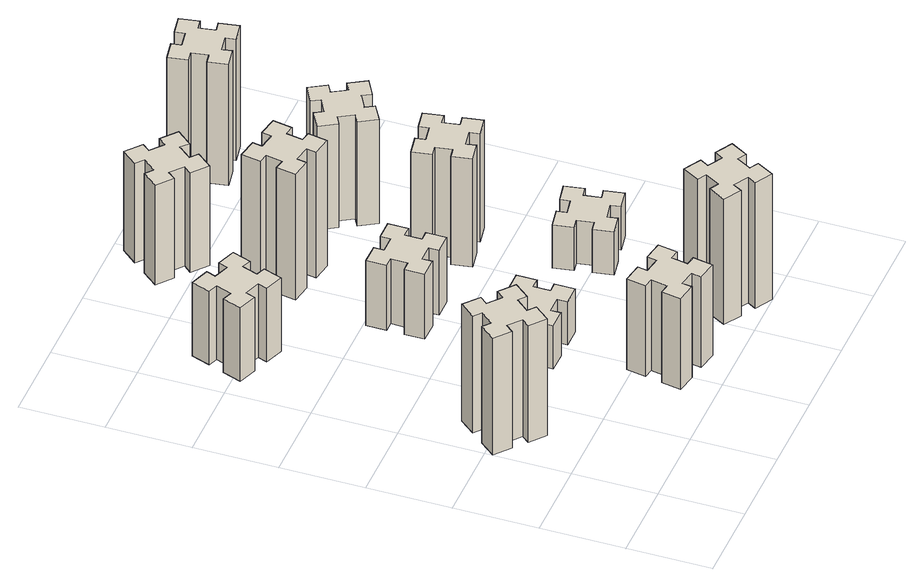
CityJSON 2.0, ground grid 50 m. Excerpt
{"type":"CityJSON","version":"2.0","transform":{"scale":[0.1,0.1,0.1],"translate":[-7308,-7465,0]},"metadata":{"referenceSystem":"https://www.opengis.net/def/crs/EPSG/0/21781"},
"CityObjects":{
"building1":{"type":"Building","attributes":{"class":"1000","function":"1000","usage":"1000","yearOfConstruction":2016,"roofType":"1000","measuredHeight":81,"storeysAboveGround":30,"storeysBelowGround":0},"geometry":[{"type":"Solid","lod":"1","boundaries":[[[[0,1,2,3,4,5,6,7,8,9,10,11,12,13,14,15,16,17,18,19]],[[17,16,20,21]],[[16,15,22,20]],[[15,14,23,22]],[[14,13,24,23]],[[13,12,25,24]],[[12,11,26,25]],[[11,10,27,26]],[[10,9,28,27]],[[9,8,29,28]],[[8,7,30,29]],[[7,6,31,30]],[[6,5,32,31]],[[5,4,33,32]],[[4,3,34,33]],[[3,2,35,34]],[[2,1,36,35]],[[1,0,37,36]],[[0,19,38,37]],[[19,18,39,38]],[[18,17,21,39]],[[24,25,26,27,28,29,30,31,32,33,34,35,36,37,38,39,21,20,22,23]]]]}]},
"building2":{"type":"Building","attributes":{"class":"1000","function":"1000","usage":"1000","yearOfConstruction":2016,"roofType":"1000","measuredHeight":51,"storeysAboveGround":30,"storeysBelowGround":0},"geometry":[{"type":"Solid","lod":"1","boundaries":[[[[40,41,42,43,44,45,46,47,48,49,50,51,52,53,54,55,56,57,58,59]],[[57,56,60,61]],[[56,55,62,60]],[[55,54,63,62]],[[54,53,64,63]],[[53,52,65,64]],[[52,51,66,65]],[[51,50,67,66]],[[50,49,68,67]],[[49,48,69,68]],[[48,47,70,69]],[[47,46,71,70]],[[46,45,72,71]],[[45,44,73,72]],[[44,43,74,73]],[[43,42,75,74]],[[42,41,76,75]],[[41,40,77,76]],[[40,59,78,77]],[[59,58,79,78]],[[58,57,61,79]],[[64,65,66,67,68,69,70,71,72,73,74,75,76,77,78,79,61,60,62,63]]]]}]},
"building3":{"type":"Building","attributes":{"class":"1000","function":"1000","usage":"1000","yearOfConstruction":2016,"roofType":"1000","measuredHeight":63,"storeysAboveGround":30,"storeysBelowGround":0},"geometry":[{"type":"Solid","lod":"1","boundaries":[[[[80,81,82,83,84,85,86,87,88,89,90,91,92,93,94,95,96,97,98,99]],[[97,96,100,101]],[[96,95,102,100]],[[95,94,103,102]],[[94,93,104,103]],[[93,92,105,104]],[[92,91,106,105]],[[91,90,107,106]],[[90,89,108,107]],[[89,88,109,108]],[[88,87,110,109]],[[87,86,111,110]],[[86,85,112,111]],[[85,84,113,112]],[[84,83,114,113]],[[83,82,115,114]],[[82,81,116,115]],[[81,80,117,116]],[[80,99,118,117]],[[99,98,119,118]],[[98,97,101,119]],[[104,105,106,107,108,109,110,111,112,113,114,115,116,117,118,119,101,100,102,103]]]]}]},
"building4":{"type":"Building","attributes":{"class":"1000","function":"1000","usage":"1000","yearOfConstruction":2016,"roofType":"1000","measuredHeight":30,"storeysAboveGround":30,"storeysBelowGround":0},"geometry":[{"type":"Solid","lod":"1","boundaries":[[[[120,121,122,123,124,125,126,127,128,129,130,131,132,133,134,135,136,137,138,139]],[[137,136,140,141]],[[136,135,142,140]],[[135,134,143,142]],[[134,133,144,143]],[[133,132,145,144]],[[132,131,146,145]],[[131,130,147,146]],[[130,129,148,147]],[[129,128,149,148]],[[128,127,150,149]],[[127,126,151,150]],[[126,125,152,151]],[[125,124,153,152]],[[124,123,154,153]],[[123,122,155,154]],[[122,121,156,155]],[[121,120,157,156]],[[120,139,158,157]],[[139,138,159,158]],[[138,137,141,159]],[[144,145,146,147,148,149,150,151,152,153,154,155,156,157,158,159,141,140,142,143]]]]}]},
"building5":{"type":"Building","attributes":{"class":"1000","function":"1000","usage":"1000","yearOfConstruction":2016,"roofType":"1000","measuredHeight":45,"storeysAboveGround":30,"storeysBelowGround":0},"geometry":[{"type":"Solid","lod":"1","boundaries":[[[[160,161,162,163,164,165,166,167,168,169,170,171,172,173,174,175,176,177,178,179]],[[177,176,180,181]],[[176,175,182,180]],[[175,174,183,182]],[[174,173,184,183]],[[173,172,185,184]],[[172,171,186,185]],[[171,170,187,186]],[[170,169,188,187]],[[169,168,189,188]],[[168,167,190,189]],[[167,166,191,190]],[[166,165,192,191]],[[165,164,193,192]],[[164,163,194,193]],[[163,162,195,194]],[[162,161,196,195]],[[161,160,197,196]],[[160,179,198,197]],[[179,178,199,198]],[[178,177,181,199]],[[184,185,186,187,188,189,190,191,192,193,194,195,196,197,198,199,181,180,182,183]]]]}]},
"building6":{"type":"Building","attributes":{"class":"1000","function":"1000","usage":"1000","yearOfConstruction":2016,"roofType":"1000","measuredHeight":87,"storeysAboveGround":30,"storeysBelowGround":0},"geometry":[{"type":"Solid","lod":"1","boundaries":[[[[200,201,202,203,204,205,206,207,208,209,210,211,212,213,214,215,216,217,218,219]],[[217,216,220,221]],[[216,215,222,220]],[[215,214,223,222]],[[214,213,224,223]],[[213,212,225,224]],[[212,211,226,225]],[[211,210,227,226]],[[210,209,228,227]],[[209,208,229,228]],[[208,207,230,229]],[[207,206,231,230]],[[206,205,232,231]],[[205,204,233,232]],[[204,203,234,233]],[[203,202,235,234]],[[202,201,236,235]],[[201,200,237,236]],[[200,219,238,237]],[[219,218,239,238]],[[218,217,221,239]],[[224,225,226,227,228,229,230,231,232,233,234,235,236,237,238,239,221,220,222,223]]]]}]},
"building7":{"type":"Building","attributes":{"class":"1000","function":"1000","usage":"1000","yearOfConstruction":2016,"roofType":"1000","measuredHeight":87,"storeysAboveGround":30,"storeysBelowGround":0},"geometry":[{"type":"Solid","lod":"1","boundaries":[[[[240,241,242,243,244,245,246,247,248,249,250,251,252,253,254,255,256,257,258,259]],[[257,256,260,261]],[[256,255,262,260]],[[255,254,263,262]],[[254,253,264,263]],[[253,252,265,264]],[[252,251,266,265]],[[251,250,267,266]],[[250,249,268,267]],[[249,248,269,268]],[[248,247,270,269]],[[247,246,271,270]],[[246,245,272,271]],[[245,244,273,272]],[[244,243,274,273]],[[243,242,275,274]],[[242,241,276,275]],[[241,240,277,276]],[[240,259,278,277]],[[259,258,279,278]],[[258,257,261,279]],[[264,265,266,267,268,269,270,271,272,273,274,275,276,277,278,279,261,260,262,263]]]]}]},
"building8":{"type":"Building","attributes":{"class":"1000","function":"1000","usage":"1000","yearOfConstruction":2016,"roofType":"1000","measuredHeight":69,"storeysAboveGround":30,"storeysBelowGround":0},"geometry":[{"type":"Solid","lod":"1","boundaries":[[[[280,281,282,283,284,285,286,287,288,289,290,291,292,293,294,295,296,297,298,299]],[[297,296,300,301]],[[296,295,302,300]],[[295,294,303,302]],[[294,293,304,303]],[[293,292,305,304]],[[292,291,306,305]],[[291,290,307,306]],[[290,289,308,307]],[[289,288,309,308]],[[288,287,310,309]],[[287,286,311,310]],[[286,285,312,311]],[[285,284,313,312]],[[284,283,314,313]],[[283,282,315,314]],[[282,281,316,315]],[[281,280,317,316]],[[280,299,318,317]],[[299,298,319,318]],[[298,297,301,319]],[[304,305,306,307,308,309,310,311,312,313,314,315,316,317,318,319,301,300,302,303]]]]}]},
"building9":{"type":"Building","attributes":{"class":"1000","function":"1000","usage":"1000","yearOfConstruction":2016,"roofType":"1000","measuredHeight":30,"storeysAboveGround":30,"storeysBelowGround":0},"geometry":[{"type":"Solid","lod":"1","boundaries":[[[[320,321,322,323,324,325,326,327,328,329,330,331,332,333,334,335,336,337,338,339]],[[337,336,340,341]],[[336,335,342,340]],[[335,334,343,342]],[[334,333,344,343]],[[333,332,345,344]],[[332,331,346,345]],[[331,330,347,346]],[[330,329,348,347]],[[329,328,349,348]],[[328,327,350,349]],[[327,326,351,350]],[[326,325,352,351]],[[325,324,353,352]],[[324,323,354,353]],[[323,322,355,354]],[[322,321,356,355]],[[321,320,357,356]],[[320,339,358,357]],[[339,338,359,358]],[[338,337,341,359]],[[344,345,346,347,348,349,350,351,352,353,354,355,356,357,358,359,341,340,342,343]]]]}]},
"building10":{"type":"Building","attributes":{"class":"1000","function":"1000","usage":"1000","yearOfConstruction":2016,"roofType":"1000","measuredHeight":75,"storeysAboveGround":30,"storeysBelowGround":0},"geometry":[{"type":"Solid","lod":"1","boundaries":[[[[360,361,362,363,364,365,366,367,368,369,370,371,372,373,374,375,376,377,378,379]],[[377,376,380,381]],[[376,375,382,380]],[[375,374,383,382]],[[374,373,384,383]],[[373,372,385,384]],[[372,371,386,385]],[[371,370,387,386]],[[370,369,388,387]],[[369,368,389,388]],[[368,367,390,389]],[[367,366,391,390]],[[366,365,392,391]],[[365,364,393,392]],[[364,363,394,393]],[[363,362,395,394]],[[362,361,396,395]],[[361,360,397,396]],[[360,379,398,397]],[[379,378,399,398]],[[378,377,381,399]],[[384,385,386,387,388,389,390,391,392,393,394,395,396,397,398,399,381,380,382,383]]]]}]},
"building11":{"type":"Building","attributes":{"class":"1000","function":"1000","usage":"1000","yearOfConstruction":2016,"roofType":"1000","measuredHeight":72,"storeysAboveGround":30,"storeysBelowGround":0},"geometry":[{"type":"Solid","lod":"1","boundaries":[[[[400,401,402,403,404,405,406,407,408,409,410,411,412,413,414,415,416,417,418,419]],[[417,416,420,421]],[[416,415,422,420]],[[415,414,423,422]],[[414,413,424,423]],[[413,412,425,424]],[[412,411,426,425]],[[411,410,427,426]],[[410,409,428,427]],[[409,408,429,428]],[[408,407,430,429]],[[407,406,431,430]],[[406,405,432,431]],[[405,404,433,432]],[[404,403,434,433]],[[403,402,435,434]],[[402,401,436,435]],[[401,400,437,436]],[[400,419,438,437]],[[419,418,439,438]],[[418,417,421,439]],[[424,425,426,427,428,429,430,431,432,433,434,435,436,437,438,439,421,420,422,423]]]]}]},
"building12":{"type":"Building","attributes":{"class":"1000","function":"1000","usage":"1000","yearOfConstruction":2016,"roofType":"1000","measuredHeight":84,"storeysAboveGround":30,"storeysBelowGround":0},"geometry":[{"type":"Solid","lod":"1","boundaries":[[[[440,441,442,443,444,445,446,447,448,449,450,451,452,453,454,455,456,457,458,459]],[[457,456,460,461]],[[456,455,462,460]],[[455,454,463,462]],[[454,453,464,463]],[[453,452,465,464]],[[452,451,466,465]],[[451,450,467,466]],[[450,449,468,467]],[[449,448,469,468]],[[448,447,470,469]],[[447,446,471,470]],[[446,445,472,471]],[[445,444,473,472]],[[444,443,474,473]],[[443,442,475,474]],[[442,441,476,475]],[[441,440,477,476]],[[440,459,478,477]],[[459,458,479,478]],[[458,457,461,479]],[[464,465,466,467,468,469,470,471,472,473,474,475,476,477,478,479,461,460,462,463]]]]}]}
},
"vertices":[
[354,1027,0],[278,1092,0],[316,1138,0],[224,1215,0],[147,1123,0],[193,1084,0],[129,1008,0],[83,1046,0],[6,954,0],[98,877,0],[136,923,0],[213,859,0],[174,813,0],[266,736,0],[343,828,0],[297,866,0],[362,943,0],[408,904,0],[485,996,0],[393,1073,0],[362,943,810],[408,904,810],[297,866,810],[343,828,810],[266,736,810],[174,813,810],[213,859,810],[136,923,810],[98,877,810],[6,954,810],[83,1046,810],[129,1008,810],[193,1084,810],[147,1123,810],[224,1215,810],[316,1138,810],[278,1092,810],[354,1027,810],[393,1073,810],[485,996,810],
[430,2642,0],[336,2676,0],[357,2732,0],[244,2773,0],[203,2660,0],[259,2640,0],[225,2546,0],[169,2567,0],[127,2454,0],[240,2413,0],[261,2469,0],[355,2435,0],[334,2379,0],[447,2337,0],[488,2450,0],[432,2471,0],[466,2565,0],[522,2544,0],[563,2657,0],[450,2698,0],[466,2565,510],[522,2544,510],[432,2471,510],[488,2450,510],[447,2337,510],[334,2379,510],[355,2435,510],[261,2469,510],[240,2413,510],[127,2454,510],[169,2567,510],[225,2546,510],[259,2640,510],[203,2660,510],[244,2773,510],[357,2732,510],[336,2676,510],[430,2642,510],[450,2698,510],[563,2657,510],
[1154,435,0],[1055,452,0],[1066,511,0],[947,532,0],[927,414,0],[986,404,0],[968,305,0],[909,316,0],[888,197,0],[1007,177,0],[1017,236,0],[1115,218,0],[1105,159,0],[1223,138,0],[1244,257,0],[1185,267,0],[1202,365,0],[1261,355,0],[1282,473,0],[1164,494,0],[1202,365,630],[1261,355,630],[1185,267,630],[1244,257,630],[1223,138,630],[1105,159,630],[1115,218,630],[1017,236,630],[1007,177,630],[888,197,630],[909,316,630],[968,305,630],[986,404,630],[927,414,630],[947,532,630],[1066,511,630],[1055,452,630],[1154,435,630],[1164,494,630],[1282,473,630],
[875,1125,0],[875,1025,0],[815,1025,0],[815,905,0],[935,905,0],[935,965,0],[1035,965,0],[1035,905,0],[1155,905,0],[1155,1025,0],[1095,1025,0],[1095,1125,0],[1155,1125,0],[1155,1245,0],[1035,1245,0],[1035,1185,0],[935,1185,0],[935,1245,0],[815,1245,0],[815,1125,0],[935,1185,300],[935,1245,300],[1035,1185,300],[1035,1245,300],[1155,1245,300],[1155,1125,300],[1095,1125,300],[1095,1025,300],[1155,1025,300],[1155,905,300],[1035,905,300],[1035,965,300],[935,965,300],[935,905,300],[815,905,300],[815,1025,300],[875,1025,300],[875,1125,300],[815,1125,300],[815,1245,300],
[1035,1925,0],[935,1925,0],[935,1985,0],[815,1985,0],[815,1865,0],[875,1865,0],[875,1765,0],[815,1765,0],[815,1645,0],[935,1645,0],[935,1705,0],[1035,1705,0],[1035,1645,0],[1155,1645,0],[1155,1765,0],[1095,1765,0],[1095,1865,0],[1155,1865,0],[1155,1985,0],[1035,1985,0],[1095,1865,450],[1155,1865,450],[1095,1765,450],[1155,1765,450],[1155,1645,450],[1035,1645,450],[1035,1705,450],[935,1705,450],[935,1645,450],[815,1645,450],[815,1765,450],[875,1765,450],[875,1865,450],[815,1865,450],[815,1985,450],[935,1985,450],[935,1925,450],[1035,1925,450],[1035,1985,450],[1155,1985,450],
[1655,334,0],[1605,247,0],[1553,277,0],[1493,173,0],[1597,113,0],[1627,165,0],[1714,115,0],[1684,63,0],[1788,3,0],[1848,107,0],[1796,137,0],[1846,224,0],[1898,194,0],[1958,298,0],[1854,358,0],[1824,306,0],[1737,356,0],[1767,408,0],[1663,468,0],[1603,364,0],[1737,356,870],[1767,408,870],[1824,306,870],[1854,358,870],[1958,298,870],[1898,194,870],[1846,224,870],[1796,137,870],[1848,107,870],[1788,3,870],[1684,63,870],[1714,115,870],[1627,165,870],[1597,113,870],[1493,173,870],[1553,277,870],[1605,247,870],[1655,334,870],[1603,364,870],[1663,468,870],
[1017,2456,0],[1115,2438,0],[1105,2379,0],[1223,2358,0],[1244,2477,0],[1185,2487,0],[1202,2585,0],[1261,2575,0],[1282,2693,0],[1164,2714,0],[1154,2655,0],[1055,2672,0],[1066,2731,0],[947,2752,0],[927,2634,0],[986,2624,0],[968,2525,0],[909,2536,0],[888,2417,0],[1007,2397,0],[968,2525,870],[909,2536,870],[986,2624,870],[927,2634,870],[947,2752,870],[1066,2731,870],[1055,2672,870],[1154,2655,870],[1164,2714,870],[1282,2693,870],[1261,2575,870],[1202,2585,870],[1185,2487,870],[1244,2477,870],[1223,2358,870],[1105,2379,870],[1115,2438,870],[1017,2456,870],[1007,2397,870],[888,2417,870],
[1094,3247,0],[1018,3312,0],[1056,3358,0],[964,3435,0],[887,3343,0],[933,3304,0],[869,3228,0],[823,3266,0],[746,3174,0],[838,3097,0],[876,3143,0],[953,3079,0],[914,3033,0],[1006,2956,0],[1083,3048,0],[1037,3086,0],[1102,3163,0],[1148,3124,0],[1225,3216,0],[1133,3293,0],[1102,3163,690],[1148,3124,690],[1037,3086,690],[1083,3048,690],[1006,2956,690],[914,3033,690],[953,3079,690],[876,3143,690],[838,3097,690],[746,3174,690],[823,3266,690],[869,3228,690],[933,3304,690],[887,3343,690],[964,3435,690],[1056,3358,690],[1018,3312,690],[1094,3247,690],[1133,3293,690],[1225,3216,690],
[1942,1045,0],[1925,1144,0],[1984,1154,0],[1963,1272,0],[1845,1251,0],[1855,1192,0],[1757,1175,0],[1747,1234,0],[1628,1213,0],[1649,1095,0],[1708,1105,0],[1726,1007,0],[1667,997,0],[1687,878,0],[1806,899,0],[1795,958,0],[1894,976,0],[1904,917,0],[2022,937,0],[2001,1056,0],[1894,976,300],[1904,917,300],[1795,958,300],[1806,899,300],[1687,878,300],[1667,997,300],[1726,1007,300],[1708,1105,300],[1649,1095,300],[1628,1213,300],[1747,1234,300],[1757,1175,300],[1855,1192,300],[1845,1251,300],[1963,1272,300],[1984,1154,300],[1925,1144,300],[1942,1045,300],[2001,1056,300],[2022,937,300],
[1595,1698,0],[1694,1716,0],[1704,1657,0],[1822,1677,0],[1801,1796,0],[1742,1785,0],[1725,1884,0],[1784,1894,0],[1763,2012,0],[1645,1991,0],[1655,1932,0],[1557,1915,0],[1547,1974,0],[1428,1953,0],[1449,1835,0],[1508,1845,0],[1526,1747,0],[1467,1737,0],[1487,1618,0],[1606,1639,0],[1526,1747,750],[1467,1737,750],[1508,1845,750],[1449,1835,750],[1428,1953,750],[1547,1974,750],[1557,1915,750],[1655,1932,750],[1645,1991,750],[1763,2012,750],[1784,1894,750],[1725,1884,750],[1742,1785,750],[1801,1796,750],[1822,1677,750],[1704,1657,750],[1694,1716,750],[1595,1698,750],[1606,1639,750],[1487,1618,750],
[1846,2467,0],[1796,2554,0],[1848,2584,0],[1788,2688,0],[1684,2628,0],[1714,2576,0],[1627,2526,0],[1597,2578,0],[1493,2518,0],[1553,2414,0],[1605,2444,0],[1655,2357,0],[1603,2327,0],[1663,2223,0],[1767,2283,0],[1737,2335,0],[1824,2385,0],[1854,2333,0],[1958,2393,0],[1898,2497,0],[1824,2385,720],[1854,2333,720],[1737,2335,720],[1767,2283,720],[1663,2223,720],[1603,2327,720],[1655,2357,720],[1605,2444,720],[1553,2414,720],[1493,2518,720],[1597,2578,720],[1627,2526,720],[1714,2576,720],[1684,2628,720],[1788,2688,720],[1848,2584,720],[1796,2554,720],[1846,2467,720],[1898,2497,720],[1958,2393,720],
[1942,3265,0],[1925,3364,0],[1984,3374,0],[1963,3492,0],[1845,3471,0],[1855,3412,0],[1757,3395,0],[1747,3454,0],[1628,3433,0],[1649,3315,0],[1708,3325,0],[1726,3227,0],[1667,3217,0],[1687,3098,0],[1806,3119,0],[1795,3178,0],[1894,3196,0],[1904,3137,0],[2022,3157,0],[2001,3276,0],[1894,3196,840],[1904,3137,840],[1795,3178,840],[1806,3119,840],[1687,3098,840],[1667,3217,840],[1726,3227,840],[1708,3325,840],[1649,3315,840],[1628,3433,840],[1747,3454,840],[1757,3395,840],[1855,3412,840],[1845,3471,840],[1963,3492,840],[1984,3374,840],[1925,3364,840],[1942,3265,840],[2001,3276,840],[2022,3157,840]
]}
